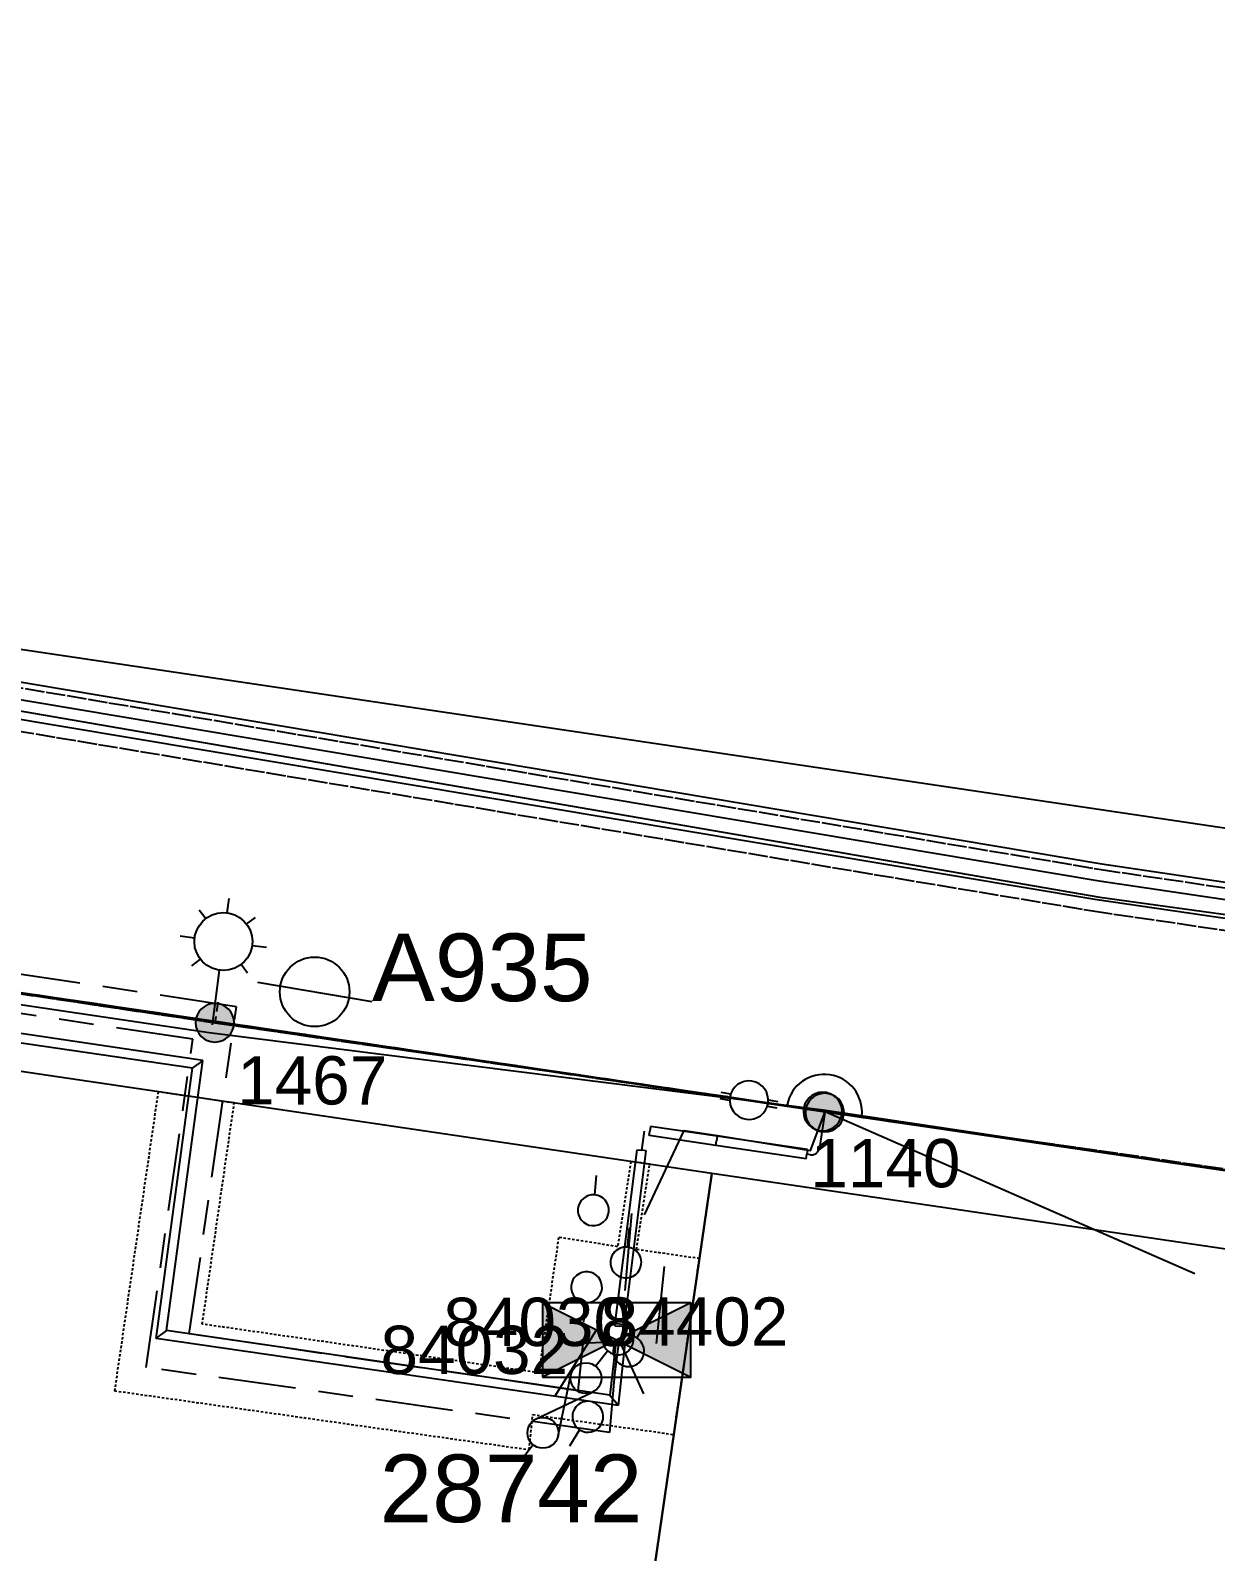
# Model space of a CAD drawing. Header units: metres. Extents: x 303290 to 305422, y 6242588 to 6244350.
# Drawn here: x 304706.7 to 304768, y 6243038.6 to 6243117.3 of the extents above; entities that cross this region are included whole.
import ezdxf
from ezdxf.enums import TextEntityAlignment as Align

# ---------------------------------------------------------------- set-up
doc = ezdxf.new("R2010")
doc.units = ezdxf.units.M
for name, pattern in [('Cable Exist OH', [1, 1, 0]), ('Cable Exist UG', [8.2, 4, -1.2, 1.8, -1.2]), ('DASHED', [0.75, 0.5, -0.25]), ('HIDDEN', [0.375, 0.25, -0.125]), ('HIDDEN2', [0.1875, 0.125, -0.0625])]:
    doc.linetypes.add(name, pattern=pattern)
doc.layers.get('0').update_dxf_attribs({"color": 6})
for name, color, linetype in [('Cadastre Land Parcels_SP_EXT', 9, 'Continuous'), ('Cadastre Other Property_SP_EXT', 9, 'HIDDEN'), ('Duct_SP_EXT', 7, 'Continuous'), ('Equip_HV_EXT', 7, 'Continuous'), ('Equip_LV_EXT', 7, 'Continuous'), ('Equip_SP_HV_EXT', 7, 'Continuous'), ('Equip_SP_LV_EXT', 7, 'Continuous'), ('Equip_SP_SL_NEW', 2, 'Continuous'), ('Mains_HV_EXT', 7, 'Continuous'), ('Mains_LV_EXT', 7, 'Continuous'), ('Mains_SL_EXT', 7, 'Continuous'), ('Mains_TR_EXT', 7, 'Continuous'), ('OH_Details_SP_MISC', 7, 'Continuous'), ('Services_SP_EXT', 7, 'Continuous'), ('Sub_SP_EXT', 7, 'Continuous'), ('SupportsOH_SP_TR_HV_LV_SL_EXT', 7, 'Continuous'), ('Trench_SP_EXT', 7, 'Continuous'), ('UNKNOWN_FEATURES', 1, 'DASHED')]:
    doc.layers.add(name, color=color, linetype=linetype)
doc.styles.add('HVSW_LABEL', font='arial.ttf')
doc.styles.add('POLE_LABEL', font='arial.ttf')
doc.styles.add('SL_LABEL', font='arial.ttf')
doc.styles.get("Standard").update_dxf_attribs({"font": 'arial.ttf'})
doc.styles.add('SWITCH_LABEL', font='arial.ttf', dxfattribs={"height": 2.5})
doc.linetypes.add('Cable E OH', pattern='A,9.4,["E",Standard,S=1.7,R=0,X=0,Y=-1],0', length=9.4)
doc.linetypes.add('Cable E UG', pattern='A,6,-0.5,["E",Standard,S=1.7,R=0,X=0.5,Y=-1],-2.9', length=9.4)
doc.linetypes.add('Cable P UG', pattern='A,6,-0.5,["P",Standard,S=1.7,R=0,X=0.5,Y=-1],-2.9', length=9.4)

# ---------------------------------------------------------------- blocks, each defined once
blk = doc.blocks.new('SUB_PADMOUNT_EXT')
for points in [[(0, 0), (-3.84, 1.92), (-3.84, -1.92)], [(0, 0), (3.84, 1.92), (3.84, -1.92)]]:
    blk.add_hatch(color=256).paths.add_polyline_path(points)
for p, q in [((3.84, 1.92), (-3.84, -1.92)), ((-3.84, 1.92), (3.84, -1.92))]:
    blk.add_line(p, q)
blk.add_lwpolyline([(-3.84, -1.92), (3.84, -1.92), (3.84, 1.92), (-3.84, 1.92)], close=True)
for tag, height, flags, p in [('ASSET_NUM', 3.5, 8, (2, 2)), ('STREET_CODE', 0.2, 9, (1.5, 0)), ('OPERATING_VOLTAGE', 0.2, 9, (1.5, -0.6)), ('ORIENTATION', 0.2, 9, (1.5, -0.8)), ('CONSTRUCTED_VOLTAGE', 0.2, 9, (1.5, -0.2)), ('NO_PHASES', 0.2, 9, (1.5, -0.4)), ('OWNED_BY', 0.2, 9, (1.5, -1)), ('OPERATED_BY', 0.2, 9, (1.5, -1.2)), ('SECONDARY_VOLTAGE', 0.2, 9, (1.5, -1.6)), ('MAINTAINED_BY', 0.2, 9, (1.5, -1.4)), ('STATE', 0.2, 9, (1.5, -1.8)), ('SUBSTATION_TYPE', 0.2, 9, (1.5, -2.2)), ('USAGE', 0.2, 9, (1.5, -2.4)), ('PARENT', 0.2, 9, (1.5, -2)), ('STREETNAME', 0.2, 9, (1.5, -3)), ('SUBURB', 0.2, 9, (1.5, -3.2)), ('LEGEND', 0.2, 9, (1.5, -2.6)), ('LOCATION', 0.2, 9, (1.5, -2.8)), ('Z', 0.2, 1, (1.5, -3.6)), ('NOTES', 0.2, 9, (1.5, -3.4))]:
    blk.add_attdef(tag, text='', height=height, dxfattribs=dict(flags=flags)).set_placement(p, align=Align.MIDDLE_LEFT)
blk = doc.blocks.new('LV_OH_LINKS_OPEN_EXT')
for p, q in [((-0.166, 4.966), (-0.166, 5.464)), ((0.166, 4.966), (0.166, 5.464)), ((-0.166, 3.002), (-0.166, 2.504)), ((0.166, 3.002), (0.166, 2.504))]:
    blk.add_line(p, q)
blk.add_lwpolyline([(0, 2.988, 1), (0, 4.98, 1)], format="xyb", close=True)
at = {"flags": 9}
for tag, p in [('ACTUAL_STATUS', (0, 0)), ('OPERATING_VOLTAGE', (0, -0.6)), ('ORIENTATION', (0, -0.8)), ('CONSTRUCTED_VOLTAGE', (0, -0.2)), ('NO_PHASES', (0, -0.4)), ('OWNED_BY', (0, -1)), ('STATE', (0, -1.2)), ('SWITCH_TYPE', (0, -1.4)), ('USAGE', (0, -1.6)), ('LEGEND', (0, -1.8)), ('NOTES', (0, -2))]:
    blk.add_attdef(tag, text='', height=0.2, dxfattribs=at).set_placement(p, align=Align.MIDDLE_LEFT)
at = {"flags": 1}
blk.add_attdef('Z', (0, 0), '', height=0.2, dxfattribs=at)
blk = doc.blocks.new('POLE_EXT')
blk.add_hatch(color=256).paths.add_polyline_path([(-1, 0, 1), (1, 0, 1)])
blk.add_lwpolyline([(-1, 0, 1), (1, 0, 1)], format="xyb", close=True)
for tag, height, flags, p in [('pNumber', 2.5, 8, (-17.84, 2.067)), ('OWNED_BY', 0.2, 9, (1.355, -0.4)), ('SPECIAL_USE', 0.2, 9, (1.355, -0.8)), ('PARENT', 0.2, 9, (1.355, -0.6)), ('cLV', 0.2, 9, (1.355, -1.4)), ('STATE', 0.2, 9, (1.355, -1)), ('hDepth', 0.2, 9, (1.355, -1.6)), ('USAGE', 0.2, 9, (1.355, -1.2)), ('cHV', 0.2, 9, (1.355, -2)), ('hDia', 0.2, 9, (1.355, -1.8)), ('LBRACKET', 0.2, 9, (1.355, -2.2)), ('LExisting', 0.2, 9, (1.355, -2.4)), ('LANTNUMBER', 0.2, 9, (1.355, -2.6)), ('LOther', 0.2, 9, (1.355, -2.8)), ('LRemove', 0.2, 9, (1.355, -3)), ('LEGEND', 0.2, 9, (1.355, -3.2)), ('cLinedev', 0.2, 9, (1.355, -3.4)), ('pExisting', 0.2, 9, (1.355, -3.8)), ('LOCATION', 0.2, 9, (1.355, -3.6)), ('PFNUMBER', 0.2, 9, (1.355, -4)), ('pFooting', 0.2, 9, (1.355, -4.4)), ('pNew', 0.2, 9, (1.355, -4.6)), ('NEWPFNUMBER', 0.2, 9, (1.355, -4.2)), ('pRelocate', 0.2, 9, (1.355, -5)), ('pRemove', 0.2, 9, (1.355, -5.2)), ('pReplace', 0.2, 9, (1.355, -5.4)), ('pStay', 0.2, 9, (1.355, -5.6)), ('cspan', 0.2, 9, (1.355, -6)), ('STREETNAME', 0.2, 9, (1.355, -6.2)), ('SUBURB', 0.2, 9, (1.355, -6.4)), ('pType', 0.2, 9, (1.355, -5.8)), ('OPERATED_BY', 0.2, 9, (1.355, -7.014)), ('NOTES', 0.2, 9, (1.355, -6.6)), ('MAINTAINED_BY', 0.2, 9, (1.355, -6.814))]:
    blk.add_attdef(tag, text='', height=height, dxfattribs=dict(flags=flags)).set_placement(p, align=Align.MIDDLE_LEFT)
at = {"style": 'POLE_LABEL'}
for tag, height, flags, p in [('ASSET_NUM', 2.5, 8, (2, 2)), ('STRUCTURE_PLANT_NUMBER', 0.2, 9, (1.355, 0.028)), ('STREET_CODE', 0.2, 9, (1.355, -0.2))]:
    blk.add_attdef(tag, text='', height=height, dxfattribs=dict(at, flags=flags)).set_placement(p, align=Align.MIDDLE_LEFT)
at = {"flags": 1}
blk.add_attdef('Z', (1.355, -7.328), '', height=0.2, dxfattribs=at)
blk = doc.blocks.new('LV_UG_DFUSE_CLOSED_EXT')
for points in [[(1, 0), (0, 0)], [(5.04, 0.726), (2.156, -0.717)], [(5.049, -0.707), (2.156, 0.717)], [(6.2, 0.013), (7.2, 0.013)]]:
    blk.add_lwpolyline(points)
for centre in [(1.8, 0), (5.4, 0.011)]:
    blk.add_circle(centre, 0.8)
at = {"flags": 9}
for tag, p in [('ACTUAL_STATUS', (0, 0)), ('OPERATING_VOLTAGE', (0, -0.6)), ('ORIENTATION', (0, -0.8)), ('CONSTRUCTED_VOLTAGE', (0, -0.2)), ('NO_PHASES', (0, -0.4)), ('STATE', (0, -1)), ('SWITCH_TYPE', (0, -1.2)), ('USAGE', (0, -1.4)), ('NOTES', (0, -1.6))]:
    blk.add_attdef(tag, text='', height=0.2, dxfattribs=at).set_placement(p, align=Align.MIDDLE_LEFT)
at = {"flags": 1}
blk.add_attdef('Z', (0, 0), '', height=0.2, dxfattribs=at)
blk = doc.blocks.new('*U151')
blk.add_line((1.831, 2.429), (7.831, 2.429))
blk.add_circle((4.831, 2.429), 1.8)
at = {"style": 'HVSW_LABEL'}
for tag, height, flags, p in [('ASSET_NUM', 3.5, 8, (2, 2)), ('STREET_CODE', 0.2, 9, (0, -0.2))]:
    blk.add_attdef(tag, text='', height=height, dxfattribs=dict(at, flags=flags)).set_placement(p, align=Align.MIDDLE_LEFT)
at = {"flags": 1}
blk.add_attdef('Z', (0, 0), '', height=0.2, dxfattribs=at)
at = {"flags": 9}
for tag, p in [('ACTUAL_STATUS', (0, -0.4)), ('CONSTRUCTED_VOLTAGE', (0, -0.6)), ('NO_PHASES', (0, -0.8)), ('OPERATING_VOLTAGE', (0, -1)), ('ORIENTATION', (0, -1.2)), ('OWNED_BY', (0, -1.4)), ('STATE', (0, -1.6)), ('SWITCH_TYPE', (0, -1.8)), ('USAGE', (0, -2)), ('LEGEND', (0, -2.2)), ('LOCATION', (0, -2.4)), ('STREETNAME', (0, -2.6)), ('SUBURB', (0, -2.8)), ('NOTES', (0, -3))]:
    blk.add_attdef(tag, text='', height=0.2, dxfattribs=at).set_placement(p, align=Align.MIDDLE_LEFT)
blk = doc.blocks.new('SWG_HOLEC_SU_EXT')
blk.add_line((1.8, -2), (5.8, -2))
for points in [[(1.8, -0.8, 1), (1.8, 0.8, 1)], [(5.8, -0.8, 1), (5.8, 0.8, 1)]]:
    blk.add_lwpolyline(points, format="xyb", close=True)
for points in [[(1, 0), (0, 0)], [(6.6, 0), (7.6, 0)]]:
    blk.add_lwpolyline(points)
at = {"style": 'SWITCH_LABEL', "flags": 8}
blk.add_attdef('ASSET_NUM', text='', height=2.5, rotation=179.95437, dxfattribs=at).set_placement((-2.4, 0), align=Align.MIDDLE_LEFT)
at = {"flags": 1}
blk.add_attdef('Z', (0, 0), '', height=0.2, dxfattribs=at)
at = {"flags": 9}
for tag, p in [('ACTUAL_STATUS', (0, -0.4)), ('CONSTRUCTED_VOLTAGE', (0, -0.6)), ('NO_PHASES', (0, -0.8)), ('OPERATING_VOLTAGE', (0, -1)), ('ORIENTATION', (0, -1.2)), ('OWNED_BY', (0, -1.4)), ('PARENT', (0, -1.6)), ('STATE', (0, -1.8)), ('SWITCH_TYPE', (0, -2)), ('USAGE', (0, -2.2)), ('LOCATION', (0, -2.4)), ('STREETNAME', (0, -2.6)), ('SUBURB', (0, -2.8)), ('NOTES', (0, -3))]:
    blk.add_attdef(tag, text='', height=0.2, dxfattribs=at).set_placement(p, align=Align.MIDDLE_LEFT)
at = {"style": 'SWITCH_LABEL', "flags": 9}
blk.add_attdef('STREET_CODE', text='', height=0.2, dxfattribs=at).set_placement((0, -0.2), align=Align.MIDDLE_LEFT)
blk = doc.blocks.new('*U155')
blk.add_line((0, 0), (0, 0))
for tag, p, flags in [('Z', (0, 0), 1), ('OPERATED_BY', (0, -9.607), 9)]:
    blk.add_attdef(tag, p, '', height=0.2, dxfattribs=dict(flags=flags))
at = {"style": 'SL_LABEL', "flags": 9}
blk.add_attdef('STREET_CODE', text='', height=0.2, dxfattribs=at).set_placement((0, -0.2), align=Align.MIDDLE_LEFT)
for tag, height, flags, p in [('CONSTRUCTED_VOLTAGE', 0.2, 9, (0, -0.4)), ('CONTROL_TYPE', 0.2, 9, (0, -0.6)), ('LANTERN_PURPOSE', 0.2, 9, (0, -0.8)), ('OPERATING_VOLTAGE', 0.2, 9, (0, -1.4)), ('ORIENTATION', 0.2, 9, (0, -1.6)), ('LANTERN_TYPE', 0.2, 9, (0, -1)), ('NO_PHASES', 0.2, 9, (0, -1.2)), ('LNUMBER', 2.5, 8, (1.2, -2.8)), ('OWNED_BY', 0.2, 9, (0, -1.8)), ('STATE', 0.2, 9, (0, -2)), ('CEXIST', 0.2, 9, (0, -2.4)), ('USAGE', 0.2, 9, (0, -2.2)), ('CNEW', 0.2, 9, (0, -2.6)), ('CNUMBER', 0.2, 9, (0, -2.8)), ('CREMOVE', 0.2, 9, (0, -3)), ('CREPLACE', 0.2, 9, (0, -3.2)), ('LKINGHEIGHT', 0.2, 9, (0, -3.4)), ('LBRACKET', 0.2, 9, (0, -3.6)), ('LBRACKETVOCAB', 0.2, 9, (0, -3.8)), ('LCATEGORY', 0.2, 9, (0, -4)), ('LCHARGE1', 0.2, 9, (0, -4.2)), ('LCHARGE1PERCENT', 0.2, 9, (0, -4.4)), ('LCHARGE2', 0.2, 9, (0, -4.6)), ('LCHARGE2PERCENT', 0.2, 9, (0, -4.8)), ('LCHARGE3', 0.2, 9, (0, -5)), ('LCHARGE3PERCENT', 0.2, 9, (0, -5.2)), ('LEXIST', 0.2, 9, (0, -5.4)), ('LLAMP', 0.2, 9, (0, -5.6)), ('LLAMPVOCAB', 0.2, 9, (0, -5.8)), ('LMAST', 0.2, 9, (0, -6)), ('LMASTVOCAB', 0.2, 9, (0, -6.2)), ('LNEW', 0.2, 9, (0, -6.4)), ('LANTNUMBER', 0.2, 9, (0, -6.6)), ('LOUTREACH', 0.2, 9, (0, -7)), ('LOUTREACHVOCAB', 0.2, 9, (0, -7.2)), ('LRATECODE', 0.2, 9, (0, -7.4)), ('LREMOVE', 0.2, 9, (0, -7.6)), ('LREPLACE', 0.2, 9, (0, -7.8)), ('SUBURB', 0.2, 9, (0, -8.6)), ('LTYPE', 0.2, 9, (0, -8)), ('LTYPEVOCAB', 0.2, 9, (0, -8.2)), ('LEGEND', 0.2, 9, (0, -8.4)), ('STREETNAME', 0.2, 9, (0, -8.8)), ('LOCATION', 0.2, 9, (0, -9)), ('NOTES', 0.2, 9, (0, -9.2)), ('MAINTAINED_BY', 0.2, 9, (0, -9.863))]:
    blk.add_attdef(tag, text='', height=height, dxfattribs=dict(flags=flags)).set_placement(p, align=Align.MIDDLE_LEFT)
blk.add_wipeout([(0.862, 6.529), (2.204, 5.554), (2.798, 4.004), (1.822, 2.662), (0.26, 1.966), (-1.069, 3.044), (-1.663, 4.593), (-0.688, 5.936)])
for p, q in [((0.764, 5.786), (0.862, 6.529)), ((-0.688, 5.936), (-0.345, 5.489)), ((2.204, 5.554), (1.758, 5.211)), ((-1.663, 4.593), (-0.92, 4.495)), ((2.054, 4.102), (2.798, 4.004)), ((-1.069, 3.044), (-0.623, 3.386)), ((0, 0), (0.372, 2.815)), ((1.822, 2.662), (1.48, 3.108))]:
    blk.add_line(p, q)
blk.add_circle((0.567, 4.299), 1.5)
at = {"style": 'SL_LABEL', "flags": 8}
blk.add_attdef('ASSET_NUM', text='', height=2.5, dxfattribs=at).set_placement((2, 2), align=Align.MIDDLE_LEFT)

msp = doc.modelspace()

# ---------------------------------------------------------------- linework, layer by layer
at = {"layer": 'Cadastre Land Parcels_SP_EXT', "linetype": 'Continuous'}
for points in [[(304853.544, 6243098.224), (304858.521, 6243131.997), (304863.498, 6243165.77), (304868.475, 6243199.544), (304869.83, 6243208.739), (304771.118, 6243223.338), (304773.269, 6243237.88), (304712.853, 6243246.816), (304690.667, 6243096.818), (304690.987, 6243094.046), (304691.21, 6243092.114), (304694.032, 6243088.311), (304698.377, 6243086.428), (304848.521, 6243064.151), (304853.544, 6243098.224)], [(304741.948, 6243058.149), (304696.84, 6243064.797), (304690.428, 6243063.838), (304685.118, 6243060.002), (304682.195, 6243054.23), (304671.933, 6242996.091), (304731.633, 6242987.324), (304741.948, 6243058.149)], [(304791.042, 6243050.913), (304741.948, 6243058.149), (304731.633, 6242987.324), (304780.741, 6242980.113), (304791.042, 6243050.913)]]:
    msp.add_lwpolyline(points, close=True, dxfattribs=at)
at = {"layer": 'Cadastre Other Property_SP_EXT', "linetype": 'HIDDEN2'}
msp.add_lwpolyline([(304737.759, 6243058.766), (304737.068, 6243054.355), (304734.018, 6243054.835), (304732.997, 6243047.831), (304715.581, 6243050.35), (304717.231, 6243061.792), (304713.295, 6243062.372), (304711.038, 6243046.901), (304732.494, 6243043.852), (304732.682, 6243045.664), (304739.98, 6243044.638), (304741.306, 6243053.739), (304738.044, 6243054.211), (304738.736, 6243058.622), (304737.759, 6243058.766)], close=True, dxfattribs=at)
at = {"layer": 'Duct_SP_EXT'}
for p, q in [((304715.606, 6243063.992), (304697.123, 6243066.716)), ((304715.067, 6243063.586), (304697.053, 6243066.241)), ((304713.189, 6243049.61), (304715.067, 6243063.586)), ((304713.728, 6243050.016), (304715.606, 6243063.992)), ((304715.067, 6243063.586), (304715.337, 6243063.789)), ((304715.606, 6243063.992), (304715.337, 6243063.789)), ((304738.768, 6243060.579), (304738.733, 6243060.341)), ((304742.231, 6243060.068), (304738.768, 6243060.579)), ((304738.698, 6243060.104), (304738.733, 6243060.341)), ((304742.161, 6243059.593), (304738.698, 6243060.104)), ((304742.161, 6243059.593), (304742.196, 6243059.831)), ((304746.835, 6243058.904), (304742.161, 6243059.593)), ((304742.231, 6243060.068), (304742.196, 6243059.831)), ((304746.905, 6243059.379), (304742.231, 6243060.068)), ((304736.927, 6243050.267), (304738.081, 6243059.373)), ((304737.403, 6243050.207), (304738.557, 6243059.313)), ((304738.081, 6243059.373), (304738.319, 6243059.343)), ((304738.557, 6243059.313), (304738.319, 6243059.343)), ((304746.835, 6243058.904), (304746.87, 6243059.142)), ((304746.905, 6243059.379), (304746.87, 6243059.142)), ((304736.927, 6243050.267), (304737.165, 6243050.237)), ((304737.403, 6243050.207), (304737.165, 6243050.237)), ((304713.189, 6243049.61), (304713.458, 6243049.813)), ((304737.097, 6243046.13), (304713.189, 6243049.61)), ((304713.728, 6243050.016), (304713.458, 6243049.813)), ((304736.675, 6243046.677), (304713.728, 6243050.016)), ((304736.975, 6243049.379), (304736.675, 6243046.677)), ((304736.975, 6243049.379), (304737.214, 6243049.353)), ((304737.452, 6243049.326), (304737.097, 6243046.13)), ((304737.452, 6243049.326), (304737.214, 6243049.353)), ((304736.675, 6243046.677), (304736.886, 6243046.404)), ((304737.097, 6243046.13), (304736.886, 6243046.404))]:
    msp.add_line(p, q, dxfattribs=at)
at = {"layer": 'Mains_HV_EXT', "linetype": 'Cable P UG'}
for points in [[(303316.158, 6243314.487), (303386.863, 6243281.607), (303794.288, 6243219.604), (304221.324, 6243156.236), (304272.281, 6243147.005), (304350.816, 6243135.669), (304587.212, 6243101.434), (304667.408, 6243090.101), (304762.136, 6243074.17), (304886.507, 6243055.747), (304981.35, 6243043.75), (305056.063, 6243033.775), (305128.954, 6243023.272), (305191.754, 6243014.333), (305205.335, 6243078.024), (305286.782, 6243407.486)], [(304205.673, 6243143.193), (304269.879, 6243133.67), (304347.174, 6243120.674), (304428.085, 6243108.735), (304515.937, 6243095.701), (304597.008, 6243083.673), (304668.867, 6243073.012), (304747.807, 6243061.328), (304835.762, 6243048.422), (304887.284, 6243042.081), (304981.495, 6243026.95), (305064.158, 6243017.183), (305151.889, 6243004.929), (305219.076, 6242995.611), (305307.222, 6242983.401), (305395.579, 6242971.208), (305421.272, 6243010.877)]]:
    msp.add_lwpolyline(points, dxfattribs=at)
at = {"layer": 'Mains_HV_EXT', "linetype": 'Cable E OH'}
for points in [[(303316.158, 6243314.487), (303386.863, 6243281.607), (303794.288, 6243219.604), (304221.324, 6243156.236), (304272.104, 6243146.158), (304350.686, 6243134.778), (304430.739, 6243123.013), (304502.827, 6243112.737), (304587.084, 6243100.543), (304667.271, 6243089.211), (304761.995, 6243073.281), (304832.701, 6243062.831), (304886.384, 6243054.855), (304981.221, 6243042.859), (305055.934, 6243032.884), (305128.835, 6243022.38), (305192.368, 6243013.402), (305205.335, 6243078.024), (305286.782, 6243407.486)], [(305193.036, 6243012.658), (305128.527, 6243021.429), (305055.849, 6243032.048), (304981.042, 6243041.78), (304886.005, 6243053.911), (304832.652, 6243061.971), (304761.76, 6243072.321), (304667.21, 6243088.158), (304587.017, 6243099.51), (304502.689, 6243111.779), (304430.579, 6243122.259), (304350.663, 6243133.855), (304271.799, 6243145.345), (304221.364, 6243152.693), (304165.885, 6243160.775), (304086.42, 6243172.716), (304013.103, 6243183.733), (303852.809, 6243207.819), (303693.299, 6243231.788), (303530.313, 6243256.279), (303386.477, 6243277.893)], [(304205.673, 6243143.193), (304269.879, 6243133.67), (304353.87, 6243121.211), (304428.085, 6243108.735), (304515.937, 6243095.701), (304597.008, 6243083.673), (304668.867, 6243073.012), (304760.478, 6243059.511), (304835.762, 6243048.422), (304887.284, 6243042.081), (304981.495, 6243026.95), (305064.158, 6243017.183), (305151.889, 6243004.929), (305219.076, 6242995.611), (305307.222, 6242983.401), (305395.579, 6242971.208), (305421.781, 6243010.662)]]:
    msp.add_lwpolyline(points, dxfattribs=at)
at = {"layer": 'Mains_HV_EXT', "linetype": 'Cable Exist OH'}
for points in [[(304668.867, 6243073.012), (304716.23, 6243065.945)], [(304716.23, 6243065.945), (304747.814, 6243061.372)], [(304747.814, 6243061.372), (304792.578, 6243054.918)]]:
    msp.add_lwpolyline(points, dxfattribs=at)
at = {"layer": 'Mains_HV_EXT', "linetype": 'Cable Exist UG'}
for points in [[(304736.944, 6243049.428), (304735.266, 6243049.338), (304735.021, 6243046.9), (304735.021, 6243046.9), (304714.908, 6243049.838), (304717.354, 6243066.776), (304697.569, 6243069.744), (304691.986, 6243070.628)], [(304737.138, 6243049.47), (304736.906, 6243047.746), (304736.646, 6243044.747), (304736.646, 6243044.747), (304712.679, 6243048.112), (304715.095, 6243065.089), (304697.277, 6243067.765), (304695.204, 6243067.919), (304689.258, 6243067.3), (304688.034, 6243066.418), (304686.024, 6243064.97)]]:
    msp.add_lwpolyline(points, dxfattribs=at)
at = {"layer": 'Mains_HV_EXT', "linetype": 'Continuous'}
msp.add_lwpolyline([(304749.709, 6243061.124, 0.956048), (304745.843, 6243061.69)], format="xyb", dxfattribs=at)
at = {"layer": 'Mains_HV_EXT', "linetype": 'Cable E UG'}
msp.add_lwpolyline([(304738.463, 6243055.999), (304740.518, 6243060.364), (304740.518, 6243060.364), (304742.467, 6243060.077), (304747.052, 6243059.341), (304747.788, 6243061.293)], dxfattribs=at)
at = {"layer": 'Mains_LV_EXT', "linetype": 'Cable Exist OH'}
for points in [[(304716.23, 6243065.945), (304668.867, 6243073.012), (304635.128, 6243078.018), (304635.088, 6243078.024)], [(304747.807, 6243061.328), (304716.23, 6243065.945)], [(304747.807, 6243061.328), (304792.556, 6243054.905)]]:
    msp.add_lwpolyline(points, dxfattribs=at)
at = {"layer": 'Mains_SL_EXT', "linetype": 'Cable Exist OH'}
for points in [[(304747.807, 6243061.328), (304712.786, 6243066.456), (304668.867, 6243073.012)], [(304792.564, 6243054.827), (304747.807, 6243061.328)]]:
    msp.add_lwpolyline(points, dxfattribs=at)
at = {"layer": 'Mains_TR_EXT', "linetype": 'Cable Exist OH'}
for points in [[(303316.073, 6243314.529), (303386.863, 6243281.607), (303794.288, 6243219.604), (304087.318, 6243176.125), (304166.704, 6243162.259), (304221.338, 6243154.209), (304272.065, 6243146.705), (304350.772, 6243135.372), (304430.825, 6243123.606), (304502.912, 6243113.33), (304587.169, 6243101.137), (304667.362, 6243089.804), (304762.089, 6243073.874), (304832.789, 6243063.425), (304886.466, 6243055.45), (304981.302, 6243043.434), (305056.192, 6243032.775), (305129.624, 6243021.718), (305192.718, 6243013.232), (305209.433, 6243086.549), (305286.748, 6243407.277)], [(303386.188, 6243275.542), (303532.055, 6243253.182), (303793.53, 6243215.807), (303853.866, 6243206.967), (303905.452, 6243199.229), (304013.47, 6243183.206), (304086.323, 6243172.263), (304166.352, 6243160.383), (304220.85, 6243152.095), (304271.713, 6243144.751), (304350.577, 6243133.261), (304430.271, 6243121.697), (304502.385, 6243111.217), (304586.733, 6243098.944), (304666.818, 6243087.615), (304761.667, 6243071.728), (304832.229, 6243061.428), (304885.922, 6243053.317), (304980.949, 6243041.16), (305055.604, 6243030.797), (305129.09, 6243019.643), (305193.336, 6243011.327), (305194.349, 6243012.269)], [(304011.434, 6243170.473), (304090.769, 6243158.471), (304162.767, 6243147.75), (304205.673, 6243143.193), (304269.879, 6243133.67), (304347.174, 6243120.674), (304428.085, 6243108.735), (304515.937, 6243095.701), (304597.008, 6243083.673), (304668.867, 6243073.012), (304760.478, 6243059.511), (304835.762, 6243048.422), (304887.284, 6243042.081), (304981.477, 6243026.915), (305063.566, 6243016.853), (305151.36, 6243004.72), (305218.641, 6242995.958), (305306.891, 6242983.929), (305395.793, 6242971.479)]]:
    msp.add_lwpolyline(points, dxfattribs=at)
at = {"layer": 'OH_Details_SP_MISC', "color": 7, "linetype": 'Continuous', "flags": 128}
for points in [[(304502.789, 6243112.223), (304587.015, 6243099.922), (304667.354, 6243088.786), (304762.018, 6243072.441), (304832.509, 6243062.729)], [(304668.926, 6243072.415), (304715.938, 6243065.445), (304747.71, 6243061.444), (304792.833, 6243054.699), (304822.797, 6243050.31)]]:
    msp.add_lwpolyline(points, dxfattribs=at)
at = {"layer": 'Services_SP_EXT'}
msp.add_lwpolyline([(304766.944, 6243052.952), (304747.807, 6243061.328)], dxfattribs=at)
at = {"layer": 'Trench_SP_EXT', "linetype": 'Cable Exist UG'}
msp.add_lwpolyline([(304747.788, 6243061.293), (304747.519, 6243059.464), (304747.519, 6243059.464, -0.414136), (304747.05, 6243059.115), (304747.05, 6243059.115), (304746.87, 6243059.142)], format="xyb", dxfattribs=at)
for points in [[(304738.319, 6243059.343), (304738.465, 6243060.332)], [(304737.128, 6243049.54), (304738.412, 6243046.736)]]:
    msp.add_lwpolyline(points, dxfattribs=at)
at = {"layer": 'UNKNOWN_FEATURES'}
msp.add_lwpolyline([(304716.388, 6243067.016), (304716.23, 6243065.945)], dxfattribs=at)

# ---------------------------------------------------------------- block references
at = {"layer": 'Equip_HV_EXT'}
ref = msp.add_blockref('SWG_HOLEC_SU_EXT', (304735.31, 6243050.466), dxfattribs=dict(at, rotation=84.99244441031345))
ref.add_attrib('ASSET_NUM', '84030', dxfattribs={"layer": '0', "height": 2.5, "style": 'SWITCH_LABEL'}).set_placement((304732.911, 6243051.716), align=Align.TOP_CENTER)
ref = msp.add_blockref('SWG_HOLEC_SU_EXT', (304736.911, 6243047.767), dxfattribs=dict(at, rotation=84.15716304348699))
ref.add_attrib('ASSET_NUM', '84032', dxfattribs={"layer": '0', "height": 2.5, "style": 'SWITCH_LABEL'}).set_placement((304734.512, 6243049.017), align=Align.MIDDLE_RIGHT)
ref = msp.add_blockref('SWG_HOLEC_SU_EXT', (304738.594, 6243050.48), dxfattribs=dict(at, rotation=238.1092084259445))
ref.add_attrib('ASSET_NUM', '84402', dxfattribs={"layer": '0', "height": 2.5, "style": 'SWITCH_LABEL'}).set_placement((304736.195, 6243051.73), align=Align.TOP_LEFT)
at = {"layer": 'Equip_LV_EXT', "rotation": 231.6034895225195}
msp.add_blockref('LV_UG_DFUSE_CLOSED_EXT', (304736.55, 6243048.963), dxfattribs=at)
at = {"layer": 'Equip_SP_HV_EXT'}
ref = msp.add_blockref('*U151', (304716.23, 6243065.945), dxfattribs=dict(at, rotation=350.5002779472517))
ref.add_attrib('ASSET_NUM', 'A935', dxfattribs={"layer": '0', "height": 3.5, "style": 'HVSW_LABEL'}).set_placement((304735.774, 6243066.012), align=Align.BOTTOM_RIGHT)
at = {"layer": 'Equip_SP_LV_EXT', "rotation": 81.16585505791159}
msp.add_blockref('LV_OH_LINKS_OPEN_EXT', (304747.807, 6243061.328), dxfattribs=at)
at = {"layer": 'Sub_SP_EXT'}
ref = msp.add_blockref('SUB_PADMOUNT_EXT', (304737.017, 6243049.524), dxfattribs=at)
ref.add_attrib('ASSET_NUM', '28742', dxfattribs={"layer": '0', "height": 3.5}).set_placement((304738.353, 6243043.6), align=Align.TOP_RIGHT)
at = {"layer": 'SupportsOH_SP_TR_HV_LV_SL_EXT'}
ref = msp.add_blockref('POLE_EXT', (304716.23, 6243065.945), dxfattribs=at)
ref.add_attrib('ASSET_NUM', '1467', dxfattribs={"height": 2.5, "rotation": 359.99083, "style": 'POLE_LABEL'}).set_placement((304725.152, 6243062.963), align=Align.MIDDLE_RIGHT)
msp.add_blockref('POLE_EXT', (304747.687, 6243061.351), dxfattribs=at)
ref = msp.add_blockref('POLE_EXT', (304747.788, 6243061.293), dxfattribs=at)
ref.add_attrib('ASSET_NUM', '1140', dxfattribs={"layer": '0', "height": 2.5, "rotation": 359.97477, "style": 'POLE_LABEL'}).set_placement((304750.93, 6243059.931), align=Align.TOP_CENTER)

# ---------------------------------------------------------------- next in the draw order: block references
at = {"layer": 'Equip_SP_SL_NEW', "linetype": 'Continuous'}
msp.add_blockref('*U155', (304716.105, 6243065.845), dxfattribs=at)

doc.saveas('drawing.dxf')
